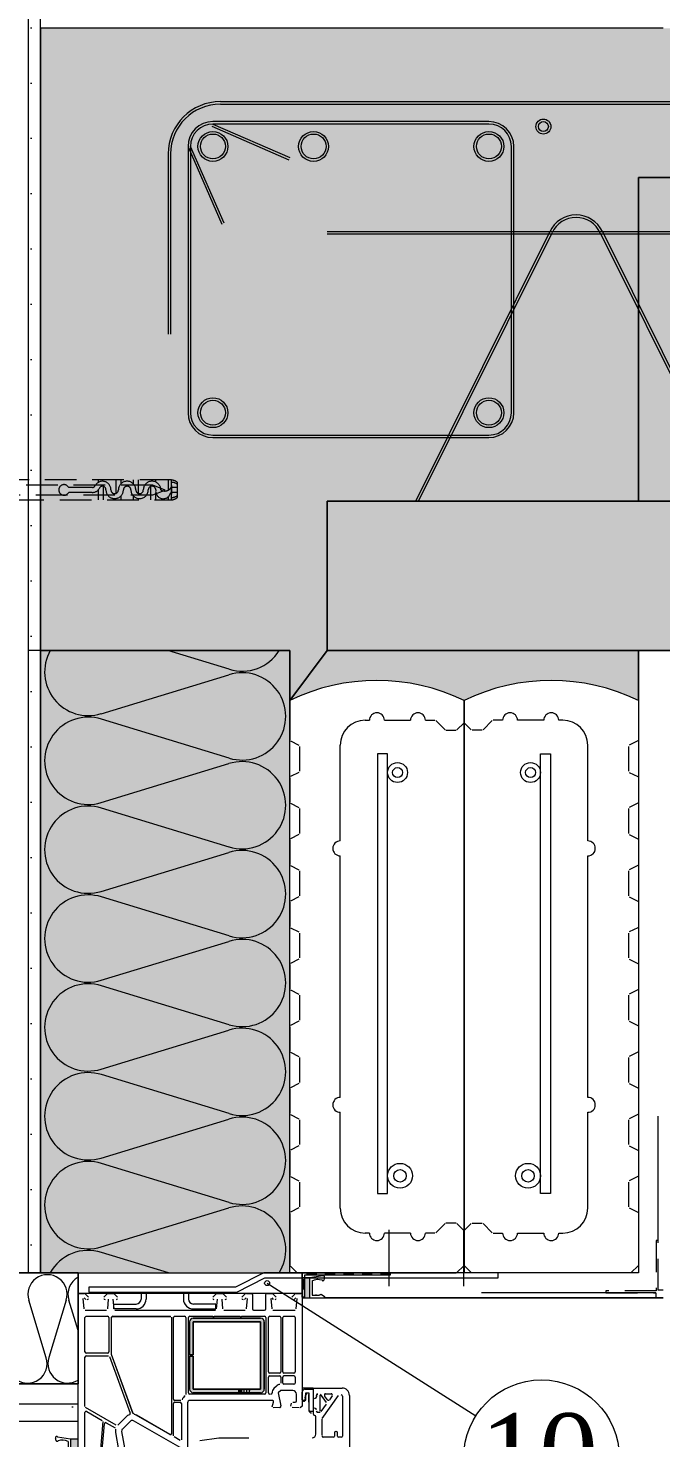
# Model space of a CAD drawing. Header units: millimetres. Extents: x 3821 to 11066, y 2454 to 5594.
# Drawn here: x 9037 to 9291, y 3108 to 3674 of the extents above; entities that cross this region are included whole.
import ezdxf

# ---------------------------------------------------------------- set-up
doc = ezdxf.new("R2010")
doc.units = ezdxf.units.MM
doc.linetypes.add('IMPORT-DASHED', pattern=[19.05, 12.7, -6.35])
for name, color, linetype, lineweight in [('202030346_dwg', 8, 'Continuous', 18), ('A-DETL', 90, 'Continuous', 18), ('A-DETL-GENF', 92, 'Continuous', 18), ('A-DETL-THIN', 151, 'Continuous', 18), ('G-ANNO-TEXT', 231, 'Continuous', 9), ('PROFIL_PLAST', 2, 'Continuous', 18), ('TESNENI', 3, 'Continuous', 18)]:
    doc.layers.add(name, color=color, linetype=linetype, lineweight=lineweight)
doc.styles.add('Times New Roman_3', font='times.ttf', dxfattribs={"height": 31.25})

# ---------------------------------------------------------------- blocks, each defined once
blk = doc.blocks.new('202030346_dwg_A$C07166E81-2087296-Okno _ Nadpraží')
at = {"layer": 'TESNENI'}
blk.add_hatch(color=256, dxfattribs=at).paths.add_polyline_path([(6, 0), (9, 0), (9, 8), (6, 8)])
at = {"layer": 'PROFIL_PLAST'}
for p, q in [((0, 0.34), (0, 0.3)), ((1.23, 1.37), (0.13, 0.59)), ((1.92, 1.07), (1.6, 1.35)), ((6, 0), (6.2, 0))]:
    blk.add_line(p, q, dxfattribs=at)
at = {"layer": 'PROFIL_PLAST', "flags": 128}
for points in [[(0.98, 7.19), (0.93, 7.05), (0.86, 6.94), (0.78, 6.86), (0.68, 6.83), (0.59, 6.83), (0.49, 6.88), (0.39, 6.96), (0.3, 7.08), (0.22, 7.23), (0.14, 7.4), (0.09, 7.6), (0.05, 7.8), (0.03, 8.01), (0.02, 8.21), (0.04, 8.41), (0.07, 8.58), (0.13, 8.73), (0.19, 8.85), (0.27, 8.93), (0.36, 8.98), (0.46, 8.98), (0.56, 8.95), (0.66, 8.87), (0.75, 8.76), (6, 8), (6, 0), (0.3, 0)], [(5, 6.87), (5, 1), (2.11, 1)], [(2.61, 7.43), (2.66, 7.33), (2.71, 7.43)], [(2.91, 7.42), (2.86, 7.32), (2.81, 7.43)], [(3, 7.42), (3.05, 7.31), (3.1, 7.41)], [(3.16, 1), (3.11, 1.1), (3.06, 1)], [(3.26, 1), (3.31, 1.1), (3.36, 1)], [(3.56, 1), (3.51, 1.1), (3.46, 1)], [(3.66, 1), (3.71, 1.1), (3.76, 1)], [(3.96, 1), (3.91, 1.1), (3.86, 1)]]:
    blk.add_lwpolyline(points, dxfattribs=at)
at = {"layer": 'PROFIL_PLAST'}
for centre, radius, start, end in [((2.59, 1.94), 5.49, 63.9329, 106.9746), ((0.3, 0.34), 0.3, 125.1572, 180), ((0.3, 0.3), 0.3, 180, 270), ((1.4, 1.12), 0.3, 49.2443, 125.1572), ((2.11, 1.3), 0.3, 229.2443, 270)]:
    blk.add_arc(centre, radius, start, end, dxfattribs=at)
at = {"layer": 'TESNENI', "flags": 128}
blk.add_lwpolyline([(6, 8), (8.99, 8), (8.99, 0), (6, 0)], dxfattribs=at)
blk = doc.blocks.new('202030346_dwg_A$C07166E81-2087297-Okno _ Nadpraží')
at = {"layer": 'TESNENI'}
blk.add_hatch(color=256, dxfattribs=at).paths.add_polyline_path([(6, 0), (6, 8), (9, 8), (9, 0)])
at = {"layer": 'PROFIL_PLAST'}
for p, q in [((0, 0.34), (0, 0.3)), ((1.23, 1.37), (0.13, 0.59)), ((1.92, 1.07), (1.6, 1.35)), ((6, 0), (6.2, 0))]:
    blk.add_line(p, q, dxfattribs=at)
at = {"layer": 'PROFIL_PLAST', "flags": 128}
for points in [[(0.98, 7.19), (0.93, 7.05), (0.86, 6.94), (0.78, 6.86), (0.68, 6.83), (0.59, 6.83), (0.49, 6.88), (0.39, 6.96), (0.3, 7.08), (0.22, 7.23), (0.14, 7.4), (0.09, 7.6), (0.05, 7.8), (0.03, 8.01), (0.02, 8.21), (0.04, 8.41), (0.07, 8.58), (0.13, 8.73), (0.19, 8.85), (0.27, 8.93), (0.36, 8.98), (0.46, 8.98), (0.56, 8.95), (0.66, 8.87), (0.75, 8.76), (6, 8), (6, 0), (0.3, 0)], [(5, 6.87), (5, 1), (2.11, 1)], [(2.61, 7.43), (2.66, 7.33), (2.71, 7.43)], [(2.91, 7.42), (2.86, 7.32), (2.81, 7.43)], [(3, 7.42), (3.05, 7.31), (3.1, 7.41)], [(3.16, 1), (3.11, 1.1), (3.06, 1)], [(3.26, 1), (3.31, 1.1), (3.36, 1)], [(3.56, 1), (3.51, 1.1), (3.46, 1)], [(3.66, 1), (3.71, 1.1), (3.76, 1)], [(3.96, 1), (3.91, 1.1), (3.86, 1)]]:
    blk.add_lwpolyline(points, dxfattribs=at)
at = {"layer": 'PROFIL_PLAST'}
for centre, radius, start, end in [((2.59, 1.94), 5.49, 63.9329, 106.9746), ((0.3, 0.34), 0.3, 125.1572, 180), ((0.3, 0.3), 0.3, 180, 270), ((1.4, 1.12), 0.3, 49.2443, 125.1572), ((2.11, 1.3), 0.3, 229.2443, 270)]:
    blk.add_arc(centre, radius, start, end, dxfattribs=at)
at = {"layer": 'TESNENI', "flags": 128}
blk.add_lwpolyline([(6, 8), (8.99, 8), (8.99, 0), (6, 0)], dxfattribs=at)

msp = doc.modelspace()

# ---------------------------------------------------------------- hatches: boundary and pattern name
at = {"layer": 'A-DETL-GENF'}
h = msp.add_hatch(dxfattribs=at)
h.set_pattern_fill('FP_10', color=9, style=0, pattern_type=2)
h.set_pattern_definition([(50, (-3068.054, -4604.396), (54.65545, -4.78151), [5.715, -62.865]), (355, (-3068.054, -4604.396), (-10.57276, 57.31658), [4.572, -50.292]), (100.451, (-3063.5, -4604.795), (44.08277, 52.5349), [4.857, -53.427]), (46.184, (-3068.054, -4589.156), (81.32374, -12.6129), [8.572, -94.297]), (96.636, (-3061.28, -4590.21), (71.2203, 74.2276), [7.286, -80.141]), (351.184, (-3068.05, -4589.16), (71.22166, 74.2274), [6.858, -75.438]), (21, (-3060.434, -4592.966), (45.48461, -30.67949), [5.715, -62.865]), (326, (-3060.434, -4592.966), (18.54048, 55.256), [4.572, -50.292]), (71.451, (-3056.644, -4595.523), (64.02509, 24.57632), [4.857, -53.427]), (37.5, (-3068.054, -4604.396), (0.926095, 25.366718), [0, -49.682, 0, -51.054, -50.482]), (37.5, (-3068.054, -4604.396), (0.926095, 25.366718), [-100.736, 0, -50.482]), (7.5, (-3068.054, -4604.396), (20.04558, 30.054595), [0, -29.108, 0, -48.539, -19.24]), (7.5, (-3068.054, -4604.396), (20.04558, 30.054595), [-77.648, 0, -19.24]), (327.5, (-3085.047, -4604.396), (40.676816, -1.71882), [0, -19.05, 0, -59.436, -78.867]), (327.5, (-3085.047, -4604.396), (40.676816, -1.71882), [-78.486, 0, -78.867]), (317.5, (-3092.667, -4604.396), (44.43832, 7.62794), [0, -24.765, 0, -39.472, -56.007]), (317.5, (-3092.667, -4604.396), (44.43832, 7.62794), [-64.237, 0, -56.007])])
h.paths.add_polyline_path([(9057.32, 3114.24), (9057.32, 3129.24), (8787.32, 3129.24), (8787.32, 4054.84), (8772.32, 4054.84), (8772.32, 3114.24), (8976.19, 3114.24)])
h = msp.add_hatch(dxfattribs=at)
h.set_pattern_fill('FP_9', color=3, style=0, pattern_type=2)
h.set_pattern_definition([(0, (-3068.054, -4604.396), (5.556, 11.112), [0, -11.112])])
h.paths.add_polyline_path([(9042.32, 3173.84), (9042.32, 4054.84), (9037.32, 4054.84), (9037.32, 3173.84)])
for color, points in [(254, [(9142.32, 3403.78), (9157.32, 3423.84), (9157.32, 3483.84), (9282.32, 3483.84), (9282.32, 3613.84), (9952.32, 3613.84), (9952.32, 3673.84), (9042.32, 3673.84), (9042.32, 3423.84), (9142.32, 3423.84), (9142.32, 3411.84)]), (30, [(9532.32, 3483.84), (9532.32, 3613.84), (9282.32, 3613.84), (9282.32, 3483.84), (9475.4, 3483.84)]), (30, [(9407.32, 3423.84), (9407.32, 3483.84), (9157.32, 3483.84), (9157.32, 3423.84), (9282.32, 3423.84)]), (7, [(9142.32, 3173.84), (9142.32, 3423.84), (9042.32, 3423.84), (9042.32, 3173.84)]), (253, [(9212.32, 3403.78), (9217.9, 3406.23), (9223.58, 3408.24), (9229.36, 3409.8), (9235.28, 3410.93), (9241.3, 3411.61), (9247.32, 3411.84), (9253.34, 3411.61), (9259.36, 3410.93), (9265.28, 3409.8), (9271.06, 3408.24), (9276.74, 3406.23), (9282.32, 3403.78), (9282.32, 3423.84), (9157.32, 3423.84), (9142.32, 3403.78), (9147.9, 3406.23), (9153.58, 3408.24), (9159.36, 3409.8), (9165.28, 3410.93), (9171.3, 3411.61), (9177.32, 3411.84), (9183.34, 3411.61), (9189.36, 3410.93), (9195.28, 3409.8), (9201.06, 3408.24), (9206.74, 3406.23)]), (7, [(9103.62, 3125.69), (9131.01, 3125.74), (9131.37, 3125.89), (9131.68, 3126.13), (9131.92, 3126.44), (9132.07, 3126.8), (9132.12, 3127.19), (9132.07, 3154.58), (9131.92, 3154.94), (9131.68, 3155.25), (9131.37, 3155.49), (9131.01, 3155.64), (9130.62, 3155.69), (9103.23, 3155.64), (9102.87, 3155.49), (9102.56, 3155.25), (9102.32, 3154.94), (9102.17, 3154.58), (9102.12, 3154.19), (9102.12, 3140.94), (9103.62, 3140.94), (9103.62, 3154.19), (9130.62, 3154.19), (9130.62, 3127.19), (9103.62, 3127.19), (9103.62, 3140.44), (9102.12, 3140.44), (9102.17, 3126.8), (9102.32, 3126.44), (9102.56, 3126.13), (9102.87, 3125.89), (9103.23, 3125.74)])]:
    msp.add_hatch(color=color, dxfattribs=at).paths.add_polyline_path(points)

# ---------------------------------------------------------------- linework, layer by layer
at = {"layer": 'A-DETL'}
for p, q in [((9037.32, 4054.84), (9037.32, 3173.84)), ((9037.32, 4054.84), (9037.32, 3173.84)), ((9042.32, 3173.84), (9042.32, 4054.84)), ((9042.32, 3673.84), (9042.32, 3423.84)), ((9042.32, 3673.84), (9042.32, 3423.84)), ((9114.49, 3644.34), (9952.32, 3644.34)), ((9114.49, 3643.34), (9952.32, 3643.34)), ((9222.32, 3636.34), (9111.49, 3636.34)), ((9111.09, 3634.43), (9141.97, 3620.93)), ((9222.32, 3635.34), (9111.49, 3635.34)), ((9111.49, 3635.34), (9142.37, 3621.85)), ((9101.49, 3626.34), (9101.49, 3519.38)), ((9101.49, 3626.14), (9115.07, 3595.06)), ((9115.99, 3595.46), (9102.49, 3626.34)), ((9102.49, 3626.34), (9102.49, 3519.38)), ((9231.32, 3519.38), (9231.32, 3626.34)), ((9232.32, 3519.38), (9232.32, 3626.34)), ((9093.49, 3623.34), (9093.49, 3550.91)), ((9094.49, 3623.34), (9094.49, 3550.91)), ((9952.32, 3613.84), (9282.32, 3613.84)), ((9282.32, 3613.84), (9952.32, 3613.84)), ((9952.32, 3613.84), (9282.32, 3613.84)), ((9282.32, 3613.84), (9282.32, 3483.84)), ((9282.32, 3483.84), (9282.32, 3613.84)), ((9282.32, 3613.84), (9282.32, 3483.84)), ((9282.32, 3483.84), (9282.32, 3613.84)), ((9282.32, 3613.84), (9952.32, 3613.84)), ((9282.32, 3483.84), (9282.32, 3613.84)), ((9282.32, 3613.84), (9532.32, 3613.84)), ((9282.32, 3483.84), (9282.32, 3613.84)), ((9282.32, 3613.84), (9952.32, 3613.84)), ((9157.32, 3592.17), (9952.32, 3592.17)), ((9157.32, 3591.17), (9952.32, 3591.17)), ((9192.97, 3483.84), (9246.76, 3592.1)), ((9194.09, 3483.84), (9247.66, 3591.67)), ((9266.98, 3591.67), (9320.56, 3483.84)), ((9267.85, 3592.17), (9321.68, 3483.84)), ((9111.49, 3510.38), (9222.32, 3510.38)), ((9111.49, 3509.38), (9222.32, 3509.38)), ((9157.32, 3483.84), (9282.32, 3483.84)), ((9282.32, 3483.84), (9157.32, 3483.84)), ((9157.32, 3483.84), (9157.32, 3423.84)), ((9157.32, 3483.84), (9282.32, 3483.84)), ((9157.32, 3423.84), (9157.32, 3483.84)), ((9157.32, 3423.84), (9157.32, 3483.84)), ((9157.32, 3483.84), (9952.32, 3483.84)), ((9157.32, 3483.84), (9282.32, 3483.84)), ((9157.32, 3423.84), (9157.32, 3483.84)), ((9142.32, 3423.84), (9037.32, 3423.84)), ((9037.32, 3423.84), (9037.32, 3173.84)), ((9142.32, 3423.84), (9042.32, 3423.84)), ((9042.32, 3423.84), (9042.32, 3173.84)), ((9042.32, 3423.84), (9142.32, 3423.84)), ((9042.32, 3423.84), (9142.32, 3423.84)), ((9142.32, 3423.84), (9042.32, 3423.84)), ((9042.32, 3423.84), (9042.32, 3173.84)), ((9118.04, 3416.32), (9093.38, 3423.84)), ((9142.32, 3403.78), (9157.32, 3423.84)), ((9142.32, 3173.84), (9142.32, 3423.84)), ((9142.32, 3173.84), (9142.32, 3423.84)), ((9142.32, 3423.84), (9142.32, 3403.78)), ((9142.32, 3403.78), (9157.32, 3423.84)), ((9157.32, 3423.84), (9142.32, 3403.78)), ((9142.32, 3423.84), (9142.32, 3403.78)), ((9142.32, 3403.78), (9157.32, 3423.84)), ((9142.32, 3173.84), (9142.32, 3423.84)), ((9157.32, 3423.84), (9282.32, 3423.84)), ((9157.32, 3423.84), (9952.32, 3423.84)), ((9952.32, 3423.84), (9157.32, 3423.84)), ((9282.32, 3423.84), (9157.32, 3423.84)), ((9282.32, 3423.84), (9282.32, 3403.78)), ((9952.32, 3423.84), (9282.32, 3423.84)), ((9282.32, 3423.84), (9282.32, 3173.84)), ((9282.32, 3403.78), (9282.32, 3423.84)), ((9066.61, 3398.48), (9117.92, 3414.12)), ((9142.32, 3173.84), (9142.32, 3403.78)), ((9142.32, 3403.78), (9142.32, 3387.95)), ((9212.32, 3173.84), (9212.32, 3403.78)), ((9212.32, 3403.78), (9212.32, 3173.84)), ((9212.32, 3403.78), (9212.32, 3395.05)), ((9212.32, 3395.05), (9212.32, 3403.78)), ((9282.32, 3403.78), (9282.32, 3173.84)), ((9282.32, 3403.78), (9282.32, 3387.95)), ((9118.04, 3380.62), (9066.73, 3396.28)), ((9172.62, 3395.84), (9174.32, 3395.84)), ((9180.32, 3395.84), (9190.82, 3395.84)), ((9196.82, 3395.84), (9200.62, 3395.84)), ((9200.97, 3395.7), (9204.68, 3391.99)), ((9209.47, 3391.99), (9212.32, 3394.84)), ((9212.32, 3190.64), (9212.32, 3395.05)), ((9212.32, 3395.05), (9212.32, 3190.64)), ((9215.18, 3391.99), (9212.32, 3394.84)), ((9223.68, 3395.7), (9219.97, 3391.99)), ((9227.82, 3395.84), (9224.03, 3395.84)), ((9244.32, 3395.84), (9233.82, 3395.84)), ((9252.02, 3395.84), (9250.32, 3395.84)), ((9142.6, 3387.51), (9146.05, 3385.78)), ((9205.03, 3391.84), (9209.12, 3391.84)), ((9219.62, 3391.84), (9215.53, 3391.84)), ((9282.05, 3387.51), (9278.6, 3385.78)), ((9146.32, 3385.34), (9146.32, 3375.35)), ((9162.62, 3347.34), (9162.62, 3385.84)), ((9181.62, 3382.3), (9177.62, 3382.3)), ((9177.62, 3382.3), (9177.62, 3205.68)), ((9181.62, 3205.68), (9181.62, 3382.3)), ((9243.02, 3205.68), (9243.02, 3382.3)), ((9243.02, 3382.3), (9247.02, 3382.3)), ((9247.02, 3382.3), (9247.02, 3205.68)), ((9262.02, 3347.34), (9262.02, 3385.84)), ((9278.32, 3385.34), (9278.32, 3375.35)), ((9066.61, 3362.78), (9117.92, 3378.42)), ((9146.05, 3374.91), (9142.6, 3373.18)), ((9278.6, 3374.91), (9282.05, 3373.18)), ((9142.32, 3372.74), (9142.32, 3362.95)), ((9282.32, 3372.74), (9282.32, 3362.95)), ((9118.04, 3344.92), (9066.73, 3360.58)), ((9142.6, 3362.51), (9146.05, 3360.78)), ((9146.32, 3360.34), (9146.32, 3350.35)), ((9278.32, 3360.34), (9278.32, 3350.35)), ((9282.05, 3362.51), (9278.6, 3360.78)), ((9142.32, 3347.74), (9142.32, 3337.95)), ((9146.05, 3349.91), (9142.6, 3348.18)), ((9278.6, 3349.91), (9282.05, 3348.18)), ((9282.32, 3347.74), (9282.32, 3337.95)), ((9066.61, 3327.08), (9117.92, 3342.72)), ((9162.62, 3244.34), (9162.62, 3341.34)), ((9262.02, 3244.34), (9262.02, 3341.34)), ((9142.6, 3337.51), (9146.05, 3335.78)), ((9146.32, 3335.34), (9146.32, 3325.35)), ((9278.32, 3335.34), (9278.32, 3325.35)), ((9282.05, 3337.51), (9278.6, 3335.78)), ((9118.04, 3309.22), (9066.73, 3324.88)), ((9146.05, 3324.91), (9142.6, 3323.18)), ((9278.6, 3324.91), (9282.05, 3323.18)), ((9142.32, 3322.74), (9142.32, 3312.95)), ((9282.32, 3322.74), (9282.32, 3312.95)), ((9066.61, 3291.38), (9117.92, 3307.02)), ((9142.6, 3312.51), (9146.05, 3310.78)), ((9146.32, 3310.34), (9146.32, 3300.35)), ((9278.32, 3310.34), (9278.32, 3300.35)), ((9282.05, 3312.51), (9278.6, 3310.78)), ((9142.32, 3297.74), (9142.32, 3287.95)), ((9146.05, 3299.91), (9142.6, 3298.18)), ((9278.6, 3299.91), (9282.05, 3298.18)), ((9282.32, 3297.74), (9282.32, 3287.95)), ((9118.04, 3273.52), (9066.73, 3289.18)), ((9142.6, 3287.51), (9146.05, 3285.78)), ((9146.32, 3285.34), (9146.32, 3275.35)), ((9278.32, 3285.34), (9278.32, 3275.35)), ((9282.05, 3287.51), (9278.6, 3285.78)), ((9146.05, 3274.91), (9142.6, 3273.18)), ((9278.6, 3274.91), (9282.05, 3273.18)), ((9066.61, 3255.68), (9117.92, 3271.32)), ((9142.32, 3272.74), (9142.32, 3262.95)), ((9282.32, 3272.74), (9282.32, 3262.95)), ((9142.6, 3262.51), (9146.05, 3260.78)), ((9282.05, 3262.51), (9278.6, 3260.78)), ((9146.32, 3260.34), (9146.32, 3250.35)), ((9278.32, 3260.34), (9278.32, 3250.35)), ((9118.04, 3237.82), (9066.73, 3253.48)), ((9142.32, 3247.74), (9142.32, 3237.95)), ((9146.05, 3249.91), (9142.6, 3248.18)), ((9278.6, 3249.91), (9282.05, 3248.18)), ((9282.32, 3247.74), (9282.32, 3237.95)), ((9066.61, 3219.98), (9117.92, 3235.62)), ((9142.6, 3237.51), (9146.05, 3235.78)), ((9146.32, 3235.34), (9146.32, 3225.35)), ((9162.62, 3199.84), (9162.62, 3238.34)), ((9262.02, 3199.84), (9262.02, 3238.34)), ((9278.32, 3235.34), (9278.32, 3225.35)), ((9282.05, 3237.51), (9278.6, 3235.78)), ((9290.32, 3186.84), (9290.32, 3236.84)), ((9142.32, 3222.74), (9142.32, 3212.95)), ((9146.05, 3224.91), (9142.6, 3223.18)), ((9278.6, 3224.91), (9282.05, 3223.18)), ((9282.32, 3222.74), (9282.32, 3212.95)), ((9118.04, 3202.12), (9066.73, 3217.78)), ((9142.6, 3212.51), (9146.05, 3210.78)), ((9282.05, 3212.51), (9278.6, 3210.78)), ((9146.32, 3210.34), (9146.32, 3200.35)), ((9177.62, 3205.68), (9181.62, 3205.68)), ((9247.02, 3205.68), (9243.02, 3205.68)), ((9278.32, 3210.34), (9278.32, 3200.35)), ((9066.61, 3184.28), (9117.92, 3199.92)), ((9146.05, 3199.91), (9142.6, 3198.18)), ((9278.6, 3199.91), (9282.05, 3198.18)), ((9142.32, 3197.74), (9142.32, 3177.05)), ((9204.68, 3193.7), (9200.97, 3189.99)), ((9209.12, 3193.84), (9205.03, 3193.84)), ((9212.29, 3190.88), (9209.47, 3193.7)), ((9212.32, 3190.84), (9215.18, 3193.7)), ((9215.53, 3193.84), (9219.62, 3193.84)), ((9219.97, 3193.7), (9223.68, 3189.99)), ((9282.32, 3197.74), (9282.32, 3177.05)), ((9174.32, 3189.84), (9172.62, 3189.84)), ((9190.82, 3189.84), (9180.32, 3189.84)), ((9182.29, 3168.55), (9182.29, 3191.07)), ((9200.62, 3189.84), (9196.82, 3189.84)), ((9212.29, 3168.55), (9212.29, 3190.88)), ((9212.32, 3190.64), (9212.32, 3177.05)), ((9212.32, 3177.05), (9212.32, 3190.64)), ((9224.03, 3189.84), (9227.82, 3189.84)), ((9233.82, 3189.84), (9244.32, 3189.84)), ((9250.32, 3189.84), (9252.02, 3189.84)), ((9093.71, 3173.84), (9066.73, 3182.08)), ((9142.32, 3176.84), (9145.32, 3173.84)), ((9209.32, 3173.84), (9212.32, 3176.84)), ((9215.32, 3173.84), (9212.32, 3176.84)), ((9282.32, 3176.84), (9279.32, 3173.84)), ((9037.32, 3173.84), (8787.32, 3173.84)), ((8787.32, 3173.84), (9057.32, 3173.84)), ((9057.32, 3173.84), (8787.32, 3173.84)), ((8787.32, 3173.84), (9037.32, 3173.84)), ((9037.32, 3173.84), (9042.32, 3173.84)), ((9037.32, 3173.84), (9142.32, 3173.84)), ((9042.32, 3173.84), (9142.32, 3173.84)), ((9042.32, 3173.84), (9142.32, 3173.84)), ((9057.32, 3173.84), (9057.32, 3129.24)), ((9057.32, 3165.59), (9057.32, 3173.84)), ((9057.32, 3173.84), (9147.32, 3173.84)), ((9057.32, 3165.59), (9057.32, 3173.84)), ((9057.32, 3173.84), (9069.22, 3173.84)), ((9057.32, 3129.24), (9057.32, 3173.84)), ((9131.88, 3173.84), (9120.62, 3168.04)), ((9121.11, 3166.04), (9132.36, 3171.84)), ((9226.05, 3173.84), (9131.88, 3173.84)), ((9132.36, 3171.84), (9226.05, 3171.84)), ((9147.32, 3173.84), (9135.42, 3173.84)), ((9212.32, 3173.84), (9142.32, 3173.84)), ((9145.53, 3173.84), (9209.12, 3173.84)), ((9147.32, 3173.84), (9147.32, 3163.84)), ((9282.32, 3173.84), (9147.32, 3173.84)), ((9147.32, 3164.13), (9147.32, 3173.84)), ((9147.32, 3173.84), (9182.65, 3173.84)), ((9147.32, 3173.84), (9147.32, 3165.59)), ((9147.32, 3173.84), (9147.32, 3165.59)), ((9147.44, 3171.06), (9147.44, 3167.34)), ((9148.25, 3171.06), (9147.44, 3171.06)), ((9147.56, 3171.06), (9147.56, 3167.34)), ((9147.67, 3171.06), (9147.67, 3167.34)), ((9147.79, 3171.06), (9147.79, 3167.34)), ((9147.9, 3171.06), (9147.9, 3167.34)), ((9148.02, 3171.06), (9148.02, 3167.34)), ((9148.14, 3171.06), (9148.14, 3167.34)), ((9182.65, 3172.92), (9148.25, 3172.92)), ((9148.25, 3172.92), (9148.25, 3164.13)), ((9149.18, 3173.84), (9149.18, 3172.92)), ((9149.18, 3173.73), (9152.9, 3173.73)), ((9149.18, 3173.61), (9152.9, 3173.61)), ((9149.18, 3173.5), (9152.9, 3173.5)), ((9149.18, 3173.38), (9152.9, 3173.38)), ((9149.18, 3173.26), (9152.9, 3173.26)), ((9149.18, 3173.15), (9152.9, 3173.15)), ((9149.18, 3173.03), (9152.9, 3173.03)), ((9152.9, 3173.84), (9152.9, 3172.92)), ((9156.62, 3173.84), (9156.62, 3173.03)), ((9156.62, 3173.73), (9160.34, 3173.73)), ((9156.62, 3173.61), (9160.34, 3173.61)), ((9156.62, 3173.5), (9160.34, 3173.5)), ((9156.62, 3173.38), (9160.34, 3173.38)), ((9156.62, 3173.26), (9160.34, 3173.26)), ((9156.62, 3173.15), (9160.34, 3173.15)), ((9156.62, 3173.03), (9160.34, 3173.03)), ((9160.34, 3173.84), (9160.34, 3173.03)), ((9164.06, 3173.84), (9164.06, 3172.92)), ((9164.06, 3173.73), (9167.78, 3173.73)), ((9164.06, 3173.61), (9167.78, 3173.61)), ((9164.06, 3173.5), (9167.78, 3173.5)), ((9164.06, 3173.38), (9167.78, 3173.38)), ((9164.06, 3173.26), (9167.78, 3173.26)), ((9164.06, 3173.15), (9167.78, 3173.15)), ((9164.06, 3173.03), (9167.78, 3173.03)), ((9167.78, 3173.84), (9167.78, 3172.92)), ((9171.49, 3173.84), (9171.49, 3173.03)), ((9171.49, 3173.73), (9175.21, 3173.73)), ((9171.49, 3173.61), (9175.21, 3173.61)), ((9171.49, 3173.5), (9175.21, 3173.5)), ((9171.49, 3173.38), (9175.21, 3173.38)), ((9171.49, 3173.26), (9175.21, 3173.26)), ((9171.49, 3173.15), (9175.21, 3173.15)), ((9171.49, 3173.03), (9175.21, 3173.03)), ((9175.21, 3173.84), (9175.21, 3173.03)), ((9178.93, 3173.84), (9178.93, 3172.92)), ((9178.93, 3173.73), (9182.65, 3173.73)), ((9178.93, 3173.61), (9182.65, 3173.61)), ((9178.93, 3173.5), (9182.65, 3173.5)), ((9178.93, 3173.38), (9182.65, 3173.38)), ((9178.93, 3173.26), (9182.65, 3173.26)), ((9178.93, 3173.15), (9182.65, 3173.15)), ((9178.93, 3173.03), (9182.65, 3173.03)), ((9182.65, 3173.84), (9182.65, 3172.92)), ((9282.32, 3173.84), (9212.32, 3173.84)), ((9279.12, 3173.84), (9215.53, 3173.84)), ((9226.05, 3171.84), (9226.05, 3173.84)), ((9147.32, 3165.59), (9057.32, 3165.59)), ((9147.32, 3165.59), (9057.32, 3165.59)), ((9057.82, 3165.59), (9059.73, 3165.59)), ((9057.82, 3165.59), (9059.73, 3165.59)), ((9060.02, 3165.59), (9061.52, 3164.09)), ((9060.02, 3165.59), (9061.52, 3164.09)), ((9061.61, 3168.04), (9061.61, 3166.04)), ((9120.62, 3168.04), (9061.61, 3168.04)), ((9061.61, 3166.04), (9121.11, 3166.04)), ((9067.72, 3164.09), (9069.22, 3165.59)), ((9067.72, 3164.09), (9069.22, 3165.59)), ((9069.22, 3165.59), (9071.72, 3165.59)), ((9069.22, 3165.59), (9071.72, 3165.59)), ((9071.72, 3165.59), (9073.22, 3164.09)), ((9071.72, 3165.59), (9073.22, 3164.09)), ((9082.66, 3166.04), (9082.66, 3163.34)), ((9084.66, 3166.04), (9084.66, 3163.34)), ((9099.66, 3166.04), (9099.66, 3163.34)), ((9101.66, 3166.04), (9101.66, 3163.34)), ((9111.42, 3164.09), (9112.92, 3165.59)), ((9111.42, 3164.09), (9112.92, 3165.59)), ((9112.92, 3165.59), (9115.42, 3165.59)), ((9112.92, 3165.59), (9115.42, 3165.59)), ((9115.42, 3165.59), (9116.92, 3164.09)), ((9115.42, 3165.59), (9116.92, 3164.09)), ((9123.12, 3164.09), (9124.62, 3165.59)), ((9123.12, 3164.09), (9124.62, 3165.59)), ((9124.92, 3165.59), (9126.82, 3165.59)), ((9124.92, 3165.59), (9126.82, 3165.59)), ((9133.22, 3165.59), (9135.42, 3165.59)), ((9133.22, 3165.59), (9135.42, 3165.59)), ((9133.26, 3169.73), (9217.04, 3116.39)), ((9135.42, 3165.59), (9136.92, 3164.09)), ((9135.42, 3165.59), (9136.92, 3164.09)), ((9143.12, 3164.09), (9144.62, 3165.59)), ((9143.12, 3164.09), (9144.62, 3165.59)), ((9144.92, 3165.59), (9146.82, 3165.59)), ((9144.92, 3165.59), (9146.82, 3165.59)), ((9148.25, 3167.34), (9147.44, 3167.34)), ((9289.32, 3165.84), (9219.32, 3165.84)), ((9044.6, 3139.77), (9037.55, 3162.86)), ((9052.63, 3162.91), (9045.59, 3139.83)), ((9057.32, 3150.72), (9053.62, 3162.86)), ((9057.32, 3093.4), (9057.32, 3165.09)), ((9057.32, 3093.4), (9057.32, 3165.09)), ((9059.32, 3163.56), (9059.69, 3159.34)), ((9059.32, 3163.56), (9059.69, 3159.34)), ((9060.48, 3163.15), (9059.84, 3163.8)), ((9060.48, 3163.15), (9059.84, 3163.8)), ((9069.28, 3159.34), (9069.63, 3163.26)), ((9069.28, 3159.34), (9069.63, 3163.26)), ((9071.32, 3163.26), (9071.66, 3159.34)), ((9071.32, 3163.26), (9071.66, 3159.34)), ((9071.66, 3159.34), (9071.66, 3161.34)), ((9071.66, 3161.34), (9080.66, 3161.34)), ((9112.66, 3161.34), (9103.66, 3161.34)), ((9112.66, 3159.34), (9112.66, 3161.34)), ((9112.98, 3159.34), (9113.33, 3163.26)), ((9112.98, 3159.34), (9113.33, 3163.26)), ((9115.02, 3163.26), (9115.36, 3159.34)), ((9115.02, 3163.26), (9115.36, 3159.34)), ((9124.81, 3163.8), (9124.16, 3163.15)), ((9124.81, 3163.8), (9124.16, 3163.15)), ((9124.95, 3159.34), (9125.32, 3163.56)), ((9124.95, 3159.34), (9125.32, 3163.56)), ((9127.32, 3165.09), (9127.32, 3159.39)), ((9127.32, 3165.09), (9127.32, 3159.39)), ((9132.72, 3159.39), (9132.72, 3165.09)), ((9132.72, 3159.39), (9132.72, 3165.09)), ((9134.72, 3163.56), (9135.09, 3159.34)), ((9134.72, 3163.56), (9135.09, 3159.34)), ((9135.88, 3163.15), (9135.24, 3163.8)), ((9135.88, 3163.15), (9135.24, 3163.8)), ((9144.81, 3163.8), (9144.16, 3163.15)), ((9144.81, 3163.8), (9144.16, 3163.15)), ((9144.95, 3159.34), (9145.32, 3163.56)), ((9144.95, 3159.34), (9145.32, 3163.56)), ((9147.32, 3165.09), (9147.32, 3120.34)), ((9147.32, 3165.09), (9147.32, 3120.34)), ((9148.25, 3164.13), (9147.32, 3164.13)), ((9147.32, 3163.84), (9292.32, 3163.84)), ((9292.32, 3163.84), (9156.02, 3163.84)), ((9060.12, 3142.14), (9060.12, 3155.89)), ((9060.19, 3158.89), (9068.79, 3158.89)), ((9060.19, 3158.89), (9068.79, 3158.89)), ((9060.62, 3156.39), (9069.22, 3156.39)), ((9069.72, 3155.89), (9069.72, 3142.14)), ((9070.81, 3141.12), (9070.81, 3156.07)), ((9070.82, 3141.18), (9070.82, 3155.89)), ((9071.17, 3156.37), (9094.57, 3156.37)), ((9071.32, 3156.39), (9094.42, 3156.39)), ((9080.66, 3159.34), (9071.66, 3159.34)), ((9072.16, 3158.89), (9112.49, 3158.89)), ((9072.16, 3158.89), (9112.49, 3158.89)), ((9094.91, 3155.99), (9094.91, 3109)), ((9094.92, 3155.89), (9094.92, 3109.37)), ((9095.62, 3123.09), (9095.62, 3155.89)), ((9096.12, 3156.39), (9100.12, 3156.39)), ((9100.62, 3155.89), (9100.62, 3124.93)), ((9101.72, 3125.59), (9101.72, 3155.89)), ((9102.12, 3140.94), (9102.12, 3154.19)), ((9102.22, 3156.39), (9111.42, 3156.39)), ((9103.62, 3155.69), (9130.62, 3155.69)), ((9130.62, 3154.19), (9103.62, 3154.19)), ((9103.62, 3154.19), (9103.62, 3140.94)), ((9103.66, 3159.34), (9112.66, 3159.34)), ((9112.02, 3156.39), (9122.42, 3156.39)), ((9115.86, 3158.89), (9124.46, 3158.89)), ((9115.86, 3158.89), (9124.46, 3158.89)), ((9123.02, 3156.39), (9132.22, 3156.39)), ((9127.82, 3158.89), (9132.22, 3158.89)), ((9127.82, 3158.89), (9132.22, 3158.89)), ((9130.62, 3127.19), (9130.62, 3154.19)), ((9132.12, 3154.19), (9132.12, 3127.19)), ((9132.72, 3155.89), (9132.72, 3125.59)), ((9133.82, 3134.09), (9133.82, 3155.89)), ((9134.32, 3156.39), (9138.32, 3156.39)), ((9135.59, 3158.89), (9144.46, 3158.89)), ((9135.59, 3158.89), (9144.46, 3158.89)), ((9138.82, 3155.89), (9138.82, 3134.09)), ((9139.52, 3134.09), (9139.52, 3155.89)), ((9140.02, 3156.39), (9144.02, 3156.39)), ((9144.52, 3155.89), (9144.52, 3134.09)), ((9060.12, 3120.15), (9060.12, 3140.04)), ((9069.22, 3141.64), (9060.62, 3141.64)), ((9060.62, 3140.54), (9069.5, 3140.54)), ((9069.97, 3140.21), (9078.23, 3117.52)), ((9079.44, 3117.41), (9070.81, 3141.12)), ((9079.38, 3117.53), (9070.83, 3141.02)), ((9103.62, 3140.94), (9102.12, 3140.94)), ((9102.12, 3127.19), (9102.12, 3140.44)), ((9102.12, 3140.44), (9103.62, 3140.44)), ((9103.62, 3140.44), (9103.62, 3127.19)), ((9133.82, 3125.59), (9133.82, 3131.99)), ((9138.32, 3133.59), (9134.32, 3133.59)), ((9134.32, 3132.49), (9138.32, 3132.49)), ((9138.82, 3131.99), (9138.82, 3129.56)), ((9139.52, 3129.59), (9139.52, 3131.99)), ((9144.02, 3133.59), (9140.02, 3133.59)), ((9144.02, 3132.49), (9140.02, 3132.49)), ((9144.52, 3131.99), (9144.52, 3129.59)), ((9057.32, 3129.24), (8787.32, 3129.24)), ((9057.32, 3129.24), (8787.32, 3129.24)), ((8787.32, 3129.24), (9057.32, 3129.24)), ((9057.32, 3099.24), (9057.32, 3129.24)), ((9103.62, 3127.19), (9130.62, 3127.19)), ((9121.72, 3127.02), (9121.72, 3125.69)), ((9122.23, 3127.02), (9122.23, 3125.69)), ((9122.55, 3125.69), (9122.55, 3127.02)), ((9122.74, 3127.02), (9122.74, 3125.69)), ((9123.05, 3125.69), (9123.05, 3127.02)), ((9124.07, 3125.69), (9124.07, 3127.02)), ((9124.92, 3127.02), (9124.92, 3125.69)), ((9126.09, 3127.02), (9126.09, 3125.69)), ((9136.98, 3128.36), (9135.98, 3127.36)), ((9138.75, 3126.59), (9137.75, 3125.59)), ((9138.75, 3126.59), (9137.75, 3125.59)), ((9143.52, 3126.59), (9138.75, 3126.59)), ((9143.52, 3126.59), (9138.75, 3126.59)), ((9144.02, 3129.09), (9140.02, 3129.09)), ((9147.32, 3127.59), (9147.32, 3122.76)), ((9151.82, 3127.59), (9147.32, 3127.59)), ((9147.32, 3122.8), (9147.32, 3125.89)), ((9148.52, 3127.09), (9151.5, 3127.09)), ((9151.8, 3126.79), (9151.8, 3123.66)), ((9151.82, 3118.28), (9151.82, 3127.59)), ((9151.82, 3123.64), (9151.82, 3127.29)), ((9151.82, 3123.64), (9151.82, 3127.29)), ((9152.12, 3127.59), (9163.32, 3127.59)), ((9152.12, 3127.59), (9163.32, 3127.59)), ((8779.32, 3121.24), (9057.32, 3121.24)), ((9095.62, 3108.39), (9095.62, 3121.39)), ((9098.61, 3122.59), (9096.12, 3122.59)), ((9096.12, 3121.89), (9098.32, 3121.89)), ((9098.82, 3121.39), (9098.82, 3106.77)), ((9101.32, 3121.59), (9101.32, 3102.18)), ((9101.32, 3121.59), (9101.32, 3102.18)), ((9132.22, 3125.09), (9102.22, 3125.09)), ((9135.38, 3122.59), (9102.32, 3122.59)), ((9135.38, 3122.59), (9102.32, 3122.59)), ((9130.62, 3125.69), (9103.62, 3125.69)), ((9135.33, 3119.97), (9135.87, 3121.96)), ((9135.33, 3119.97), (9135.87, 3121.96)), ((9137.75, 3125.59), (9138.81, 3120.37)), ((9137.75, 3125.59), (9138.81, 3120.37)), ((9142.83, 3120.36), (9143.03, 3121.48)), ((9142.83, 3120.36), (9143.03, 3121.48)), ((9143.52, 3121.89), (9144.52, 3121.89)), ((9143.52, 3121.89), (9144.52, 3121.89)), ((9145.02, 3122.39), (9145.02, 3125.09)), ((9145.02, 3122.39), (9145.02, 3125.09)), ((9147.32, 3120.34), (9146.57, 3119.59)), ((9147.32, 3120.34), (9146.57, 3119.59)), ((9147.32, 3122.76), (9148.84, 3122.76)), ((9148.52, 3124.41), (9148.43, 3123.45)), ((9148.84, 3122.76), (9148.84, 3125.66)), ((9148.84, 3125.66), (9149.99, 3125.66)), ((9149.99, 3125.66), (9149.99, 3118.28)), ((9150.13, 3118.57), (9149.99, 3125.04)), ((9153.02, 3124.79), (9153.02, 3123.99)), ((9153.02, 3124.79), (9153.02, 3123.99)), ((9154.42, 3124.67), (9154.42, 3118.23)), ((9157.04, 3121.73), (9154.69, 3125.08)), ((9157.04, 3121.73), (9154.69, 3125.08)), ((9154.9, 3118.1), (9157.04, 3121.15)), ((9154.9, 3118.1), (9157.04, 3121.15)), ((9155.41, 3115.34), (9161.88, 3124.58)), ((9157.44, 3122.9), (9156.32, 3124.5)), ((9157.44, 3122.9), (9156.32, 3124.5)), ((9156.73, 3125.29), (9158.98, 3125.29)), ((9156.73, 3125.29), (9158.98, 3125.29)), ((9159.39, 3124.5), (9158.26, 3122.9)), ((9159.39, 3124.5), (9158.26, 3122.9)), ((9163.52, 3124.29), (9163.52, 3108.29)), ((9166.32, 3124.59), (9166.32, 3069.34)), ((9166.32, 3124.59), (9166.32, 3069.34)), ((9060.12, 3093.4), (9060.12, 3117.72)), ((9072.67, 3112.62), (9060.37, 3119.71)), ((9060.87, 3118.16), (9067.05, 3114.59)), ((9076.64, 3116.06), (9073.27, 3112.69)), ((9094.46, 3108.74), (9079.44, 3117.41)), ((9098.32, 3103.65), (9079.62, 3114.45)), ((9098.32, 3103.65), (9079.62, 3114.45)), ((9094.17, 3108.94), (9080.87, 3116.62)), ((9138.36, 3119.77), (9135.64, 3119.59)), ((9138.36, 3119.77), (9135.64, 3119.59)), ((9146.07, 3119.59), (9143.29, 3119.77)), ((9146.07, 3119.59), (9143.29, 3119.77)), ((9149.99, 3118.28), (9151.82, 3118.28)), ((9151.8, 3119.25), (9151.8, 3117.79)), ((9151.82, 3117.09), (9151.82, 3119.23)), ((9151.82, 3117.09), (9151.82, 3119.23)), ((9152.82, 3109.09), (9152.82, 3116.09)), ((9152.82, 3109.09), (9152.82, 3116.09)), ((9153.52, 3117.89), (9154.5, 3117.89)), ((9153.52, 3117.89), (9154.5, 3117.89)), ((9155.32, 3108.59), (9155.32, 3115.05)), ((8772.32, 3114.24), (9057.32, 3114.24)), ((9067.3, 3114.11), (9065.07, 3088.69)), ((9065.74, 3088.33), (9067.92, 3113.26)), ((9068.67, 3113.65), (9072.18, 3111.63)), ((9072.38, 3109.69), (9074.82, 3095.81)), ((9074.84, 3110.12), (9077.28, 3096.29)), ((9074.84, 3110.12), (9077.28, 3096.29)), ((9078.41, 3114.3), (9075.12, 3111.01)), ((9078.41, 3114.3), (9075.12, 3111.01)), ((9160.32, 3109.59), (9160.32, 3108.29)), ((9161.52, 3108.29), (9161.52, 3109.59)), ((9098.37, 3106.51), (9095.87, 3107.95)), ((9106.25, 3106.52), (9113.82, 3107.59)), ((9113.82, 3107.59), (9125.92, 3107.59)), ((9159.82, 3107.79), (9155.81, 3107.79)), ((9163.02, 3107.79), (9162.02, 3107.79))]:
    msp.add_line(p, q, dxfattribs=at)
at = {"layer": 'A-DETL', "linetype": 'IMPORT-DASHED'}
for p, q in [((9087.31, 3490.34), (8811.82, 3490.34)), ((9094.82, 3492.37), (8821.26, 3492.37)), ((9063.12, 3489.37), (9053.59, 3489.37)), ((9065.59, 3491.45), (9065.59, 3492.37)), ((9065.59, 3484.37), (9065.59, 3488.53)), ((9067.59, 3484.37), (9067.59, 3489.77)), ((9072.59, 3486.97), (9072.59, 3492.37)), ((9074.59, 3490.87), (9074.59, 3492.37)), ((9079.59, 3490.77), (9079.59, 3492.37)), ((9081.59, 3486.94), (9081.59, 3492.37)), ((9086.59, 3484.37), (9086.59, 3489.8)), ((9092.32, 3488.33), (9087.31, 3490.34)), ((9087.33, 3486.34), (9092.32, 3488.33)), ((9088.59, 3491.51), (9088.59, 3492.37)), ((9093.59, 3488.29), (9093.59, 3492.37)), ((9094.82, 3484.37), (9094.82, 3492.37)), ((9094.82, 3490.13), (9094.82, 3486.69)), ((9094.82, 3486.69), (9094.82, 3490.13)), ((9097.32, 3489.37), (9094.82, 3489.37)), ((9097.32, 3485.37), (9097.32, 3491.37)), ((8811.82, 3486.34), (9087.33, 3486.34)), ((8821.39, 3484.37), (9094.82, 3484.37)), ((9062.96, 3487.37), (9053.59, 3487.37)), ((9074.59, 3484.37), (9074.59, 3485.97)), ((9079.59, 3484.37), (9079.59, 3485.87)), ((9088.59, 3484.37), (9088.59, 3487.14)), ((9093.59, 3484.37), (9093.59, 3485.62)), ((9097.32, 3487.37), (9094.54, 3487.37)), ((9290.32, 3186.84), (9289.52, 3186.84)), ((9289.52, 3186.84), (9289.52, 3166.64)), ((9290.32, 3166.84), (9290.32, 3186.84)), ((9289.52, 3166.64), (9269.32, 3166.64)), ((9269.32, 3166.64), (9269.32, 3165.84)), ((9269.32, 3165.84), (9289.32, 3165.84)), ((9289.32, 3165.84), (9289.32, 3163.84)), ((9292.32, 3166.84), (9290.32, 3166.84)), ((9289.32, 3163.84), (9292.32, 3163.84))]:
    msp.add_line(p, q, dxfattribs=at)
at = {"layer": 'A-DETL'}
for centre, radius in [((9244.18, 3634.34), 3), ((9244.18, 3634.34), 2), ((9111.49, 3626.34), 6), ((9111.49, 3626.34), 5), ((9151.9, 3626.34), 6), ((9151.9, 3626.34), 5), ((9222.32, 3626.34), 6), ((9222.32, 3626.34), 5), ((9111.49, 3519.38), 6), ((9111.49, 3519.38), 5), ((9222.32, 3519.38), 6), ((9222.32, 3519.38), 5), ((9185.62, 3374.84), 4), ((9185.62, 3374.84), 2), ((9239.02, 3374.84), 4), ((9239.02, 3374.84), 2), ((9186.62, 3212.84), 5), ((9238.02, 3212.84), 5), ((9186.62, 3212.84), 2.5), ((9238.02, 3212.84), 2.5), ((9133.26, 3169.73), 1), ((9126.43, 3127.02), 0.158), ((9243.41, 3099.6), 31.25)]:
    msp.add_circle(centre, radius, dxfattribs=at)
for centre, radius, start, end in [((9114.49, 3623.34), 21, 90, 180), ((9114.49, 3623.34), 20, 90, 180), ((9111.49, 3626.34), 10, 90, 180), ((9222.32, 3626.34), 10, 0, 90), ((9111.49, 3626.34), 9, 90, 180), ((9222.32, 3626.34), 9, 0, 90), ((9257.32, 3587.19), 11.65, 25.2993, 155.0928), ((9257.32, 3587.19), 10.65, 24.9036, 155.0964), ((9111.49, 3519.38), 10, 180, 270), ((9111.49, 3519.38), 9, 180, 270), ((9222.32, 3519.38), 9, 270, 0), ((9222.32, 3519.38), 10, 270, 0), ((9061.46, 3415.25), 17.54, 150.6504, 287.0766), ((9123.19, 3433.09), 17.54, 252.9234, 328.1956), ((9123.19, 3397.39), 17.54, 252.9234, 107.4683), ((9177.32, 3331.84), 80, 64.0555, 115.9445), ((9177.32, 3331.84), 80, 64.0555, 115.9445), ((9177.32, 3331.84), 80, 64.0555, 115.9445), ((9247.32, 3331.84), 80, 64.0555, 115.9445), ((9247.32, 3331.84), 80, 64.0555, 115.9445), ((9247.32, 3331.84), 80, 64.0555, 115.9445), ((9177.32, 3395.84), 3, 0, 180), ((9193.82, 3395.84), 3, 360, 180), ((9230.82, 3395.84), 3, 360, 180), ((9247.32, 3395.84), 3, 0, 180), ((9061.46, 3379.55), 17.54, 72.5206, 287.0766), ((9172.62, 3385.84), 10, 90, 180), ((9252.02, 3385.84), 10, 0, 90), ((9123.19, 3361.69), 17.54, 252.9234, 107.4683), ((9061.46, 3343.85), 17.54, 72.5206, 287.0766), ((9162.62, 3344.34), 3, 90, 270), ((9262.02, 3344.34), 3, 270, 90), ((9123.19, 3325.99), 17.54, 252.9234, 107.4683), ((9061.46, 3308.15), 17.54, 72.5206, 287.0766), ((9123.19, 3290.29), 17.54, 252.9234, 107.4683), ((9061.46, 3272.45), 17.54, 72.5206, 287.0766), ((9123.19, 3254.59), 17.54, 252.9234, 107.4683), ((9061.46, 3236.75), 17.54, 72.5206, 287.0766), ((9162.62, 3241.34), 3, 90, 270), ((9262.02, 3241.34), 3, 270, 90), ((9123.19, 3218.89), 17.54, 252.9234, 107.4683), ((9061.46, 3201.05), 17.54, 72.5206, 287.0766), ((9123.19, 3183.19), 17.54, 327.8105, 107.4683), ((9172.62, 3199.84), 10, 180, 270), ((9252.02, 3199.84), 10, 270, 0), ((9177.32, 3189.84), 3, 180, 0), ((9193.82, 3189.84), 3, 180, 0), ((9230.82, 3189.84), 3, 180, 0), ((9247.32, 3189.84), 3, 180, 0), ((9061.46, 3165.35), 17.54, 72.5206, 151.0244), ((9045.08, 3165.23), 7.89, 342.9234, 197.4794), ((9061.15, 3165.23), 7.89, 118.9756, 197.4794), ((9057.82, 3165.09), 0.5, 90, 180), ((9057.82, 3165.09), 0.5, 90, 180), ((9126.82, 3165.09), 0.5, 0, 90), ((9126.82, 3165.09), 0.5, 0, 90), ((9133.22, 3165.09), 0.5, 90, 180), ((9133.22, 3165.09), 0.5, 90, 180), ((9146.82, 3165.09), 0.5, 0, 90), ((9146.82, 3165.09), 0.5, 0, 90), ((9061.02, 3163.59), 0.5, 270, 0), ((9061.02, 3163.59), 0.5, 270, 0), ((9068.22, 3163.59), 0.5, 180, 270), ((9068.22, 3163.59), 0.5, 180, 270), ((9072.72, 3163.59), 0.5, 270, 0), ((9072.72, 3163.59), 0.5, 270, 0), ((9080.66, 3163.34), 4, 270, 0), ((9080.66, 3163.34), 2, 270, 0), ((9103.66, 3163.34), 4, 180, 270), ((9103.66, 3163.34), 2, 180, 270), ((9111.92, 3163.59), 0.5, 180, 270), ((9111.92, 3163.59), 0.5, 180, 270), ((9116.42, 3163.59), 0.5, 270, 0), ((9116.42, 3163.59), 0.5, 270, 0), ((9123.62, 3163.59), 0.5, 180, 270), ((9123.62, 3163.59), 0.5, 180, 270), ((9136.42, 3163.59), 0.5, 270, 0), ((9136.42, 3163.59), 0.5, 270, 0), ((9143.62, 3163.59), 0.5, 180, 276.9156), ((9143.62, 3163.59), 0.5, 180, 276.9156), ((9060.62, 3155.89), 0.5, 90, 180), ((9069.22, 3155.89), 0.5, 0, 90), ((9071.32, 3155.89), 0.5, 90, 180), ((9096.12, 3155.89), 0.5, 90, 180), ((9100.12, 3155.89), 0.5, 0, 90), ((9102.22, 3155.89), 0.5, 90, 180), ((9103.62, 3154.19), 1.5, 90, 180), ((9111.72, 3156.39), 0.3, 180, 0), ((9122.72, 3156.39), 0.3, 180, 0), ((9127.82, 3159.39), 0.5, 180, 270), ((9127.82, 3159.39), 0.5, 180, 270), ((9130.62, 3154.19), 1.5, 0, 90), ((9132.22, 3159.39), 0.5, 270, 0), ((9132.22, 3159.39), 0.5, 270, 0), ((9132.22, 3155.89), 0.5, 0, 90), ((9134.32, 3155.89), 0.5, 90, 180), ((9138.32, 3155.89), 0.5, 0, 90), ((9140.02, 3155.89), 0.5, 90, 180), ((9144.02, 3155.89), 0.5, 0, 90), ((9037.05, 3137.46), 7.89, 162.5317, 17.0766), ((9053.12, 3137.46), 7.89, 162.5317, 302.1895), ((9060.62, 3142.14), 0.5, 180, 270), ((9060.62, 3140.04), 0.5, 90, 180), ((9069.22, 3142.14), 0.5, 270, 0), ((9134.32, 3134.09), 0.5, 180, 270), ((9134.32, 3131.99), 0.5, 90, 180), ((9138.32, 3134.09), 0.5, 270, 0), ((9138.32, 3131.99), 0.5, 0, 90), ((9140.02, 3134.09), 0.5, 180, 270), ((9140.02, 3131.99), 0.5, 90, 180), ((9144.02, 3134.09), 0.5, 270, 0), ((9144.02, 3131.99), 0.5, 0, 90), ((9103.62, 3127.19), 1.5, 180, 270), ((9130.62, 3127.19), 1.5, 270, 0), ((9137.75, 3125.59), 2.5, 135, 180), ((9138.75, 3126.59), 2.5, 98.1989, 135), ((9140.02, 3129.59), 0.5, 180, 270), ((9143.52, 3125.09), 1.5, 0, 90), ((9143.52, 3125.09), 1.5, 0, 90), ((9144.02, 3129.59), 0.5, 270, 0), ((9148.52, 3125.89), 1.2, 90, 173.9925), ((9163.32, 3124.59), 3, 0, 90), ((9163.32, 3124.59), 3, 0, 90), ((9096.12, 3123.09), 0.5, 180, 270), ((9096.12, 3121.39), 0.5, 90, 180), ((9098.32, 3121.39), 0.5, 0, 90), ((9102.32, 3121.59), 3.5, 123.367, 157.9757), ((9102.32, 3121.59), 1, 90, 180), ((9102.32, 3121.59), 1, 90, 180), ((9102.22, 3125.59), 0.5, 180, 270), ((9132.22, 3125.59), 0.5, 270, 0), ((9134.32, 3125.59), 0.5, 180, 270), ((9134.75, 3125.59), 0.5, 270, 0), ((9135.38, 3122.09), 0.5, 345, 90), ((9135.38, 3122.09), 0.5, 345, 90), ((9138.32, 3120.27), 0.5, 273.8, 11.5), ((9138.32, 3120.27), 0.5, 273.8, 11.5), ((9144.52, 3122.39), 0.5, 270, 0), ((9144.52, 3122.39), 0.5, 270, 0), ((9147.95, 3122.9), 0.639, 192.146, 33.5031), ((9149.31, 3124.34), 0.8, 95.0112, 174.9595), ((9152.4, 3124), 0.6, 240, 360), ((9152.42, 3123.99), 0.6, 240, 0), ((9152.42, 3123.99), 0.6, 240, 0), ((9153.5, 3124.45), 0.5, 90, 180), ((9153.52, 3124.79), 0.5, 90, 180), ((9153.52, 3124.79), 0.5, 90, 180), ((9156.73, 3124.79), 0.5, 90, 215), ((9156.73, 3124.79), 0.5, 90, 215), ((9157.85, 3123.18), 0.5, 215, 325), ((9157.85, 3123.18), 0.5, 215, 325), ((9158.98, 3124.79), 0.5, 325, 90), ((9158.98, 3124.79), 0.5, 325, 90), ((9163.02, 3124.29), 0.5, 0, 90), ((9060.62, 3117.72), 0.5, 60, 180), ((9079.12, 3113.59), 3.5, 109.8073, 135), ((9077.76, 3117.35), 0.5, 289.8073, 20), ((9079.12, 3113.59), 1, 60, 135), ((9079.12, 3113.59), 1, 60, 135), ((9079.12, 3113.59), 3.5, 60, 78.105), ((9151.13, 3118.59), 1, 181.2449, 270), ((9152.32, 3117.09), 0.5, 180, 270), ((9152.32, 3117.09), 0.5, 180, 270), ((9152.4, 3118.9), 0.6, 0, 120), ((9152.42, 3118.89), 0.6, 360, 120), ((9152.42, 3118.89), 0.6, 360, 120), ((9152.32, 3116.09), 0.5, 0, 90), ((9152.32, 3116.09), 0.5, 0, 90), ((9153.5, 3118.45), 0.5, 180, 270), ((9153.52, 3118.39), 0.5, 180, 270), ((9153.52, 3118.39), 0.5, 180, 270), ((9068.42, 3113.22), 0.5, 60, 175), ((9075.82, 3110.3), 3.5, 166.9893, 190), ((9075.82, 3110.3), 1, 134.8069, 190), ((9075.82, 3110.3), 1, 134.8069, 190), ((9094.42, 3109.37), 0.5, 240, 0), ((9151.32, 3109.09), 1.5, 270, 0), ((9151.32, 3109.09), 1.5, 270, 0), ((9160.82, 3109.59), 0.5, 90, 180), ((9161.02, 3109.59), 0.5, 0, 90), ((9155.81, 3108.29), 0.5, 175.6988, 270), ((9159.82, 3108.29), 0.5, 270, 0), ((9162.02, 3108.29), 0.5, 180, 270), ((9163.02, 3108.29), 0.5, 270, 0)]:
    msp.add_arc(centre, radius, start, end, dxfattribs=at)
at = {"layer": 'A-DETL', "linetype": 'IMPORT-DASHED'}
for centre, radius, start, end in [((9051.72, 3488.37), 2.12, 28.0831, 331.9169), ((9063.2, 3490.4), 3.03, 265.5325, 334.8528), ((9063.2, 3490.4), 1.03, 265.5325, 334.8528), ((9067.16, 3488.46), 3.38, 358.2539, 153.641), ((9067.16, 3488.46), 1.38, 357.2859, 151.8507), ((9072.04, 3488.37), 3.5, 179.6324, 0), ((9072.04, 3488.37), 3.5, 179.6324, 0), ((9072.04, 3488.37), 3.5, 179.6324, 0), ((9072.04, 3488.37), 1.5, 180.5589, 0), ((9077.04, 3488.37), 3.5, 0, 180), ((9077.04, 3488.37), 1.5, 0, 180), ((9082.04, 3488.37), 3.5, 180, 0), ((9082.04, 3488.37), 1.5, 180, 0), ((9087.04, 3488.37), 3.5, 0, 180), ((9087.04, 3488.37), 1.5, 0, 180), ((9091.54, 3487.87), 3.04, 170.5896, 350.4981), ((9092.13, 3490.96), 3.04, 238.4905, 332.1985), ((9094.41, 3487.7), 4.68, 51.4912, 84.9051), ((9095.18, 3488.63), 2.76, 39.0447, 97.3529), ((9095.18, 3488.11), 2.76, 262.6471, 320.9553), ((9094.41, 3489.03), 4.68, 275.0948, 308.5088)]:
    msp.add_arc(centre, radius, start, end, dxfattribs=at)
at = {"layer": 'A-DETL-THIN'}
for p, q in [((9037.32, 4054.84), (9037.32, 3173.84)), ((9292.32, 3673.84), (9042.32, 3673.84)), ((9042.32, 3673.84), (9042.32, 3423.84)), ((9532.32, 3613.84), (9282.32, 3613.84)), ((9282.32, 3613.84), (9282.32, 3483.84)), ((9407.32, 3483.84), (9157.32, 3483.84)), ((9157.32, 3483.84), (9157.32, 3423.84)), ((9142.32, 3423.84), (9042.32, 3423.84)), ((9042.32, 3423.84), (9042.32, 3173.84)), ((9142.32, 3173.84), (9142.32, 3423.84)), ((9157.32, 3423.84), (9142.32, 3403.78)), ((9282.32, 3423.84), (9157.32, 3423.84)), ((9282.32, 3423.84), (9407.32, 3423.84)), ((9282.32, 3403.78), (9282.32, 3423.84)), ((9037.32, 3173.84), (9042.32, 3173.84)), ((9042.32, 3173.84), (9142.32, 3173.84)), ((9102.12, 3154.19), (9102.12, 3140.94)), ((9130.62, 3155.69), (9103.62, 3155.69)), ((9103.62, 3140.94), (9103.62, 3154.19)), ((9103.62, 3154.19), (9130.62, 3154.19)), ((9130.62, 3154.19), (9130.62, 3127.19)), ((9132.12, 3127.19), (9132.12, 3154.19)), ((9102.12, 3140.94), (9103.62, 3140.94)), ((9103.62, 3140.44), (9102.12, 3140.44)), ((9102.12, 3140.44), (9102.12, 3127.19)), ((9103.62, 3127.19), (9103.62, 3140.44)), ((9057.32, 3129.24), (8787.32, 3129.24)), ((9057.32, 3114.24), (9057.32, 3129.24)), ((9130.62, 3127.19), (9103.62, 3127.19)), ((9103.62, 3125.69), (9130.62, 3125.69)), ((8772.32, 3114.24), (9057.32, 3114.24))]:
    msp.add_line(p, q, dxfattribs=at)
for centre, radius, start, end in [((9177.32, 3331.84), 80, 64.0555, 115.9445), ((9247.32, 3331.84), 80, 64.0555, 115.9445), ((9103.62, 3154.19), 1.5, 90, 180), ((9130.62, 3154.19), 1.5, 360, 90), ((9103.62, 3127.19), 1.5, 180, 270), ((9130.62, 3127.19), 1.5, 270, 0)]:
    msp.add_arc(centre, radius, start, end, dxfattribs=at)

# ---------------------------------------------------------------- block references
at = {"layer": '202030346_dwg', "color": 2, "extrusion": (0, 0, -1), "zscale": -1}
msp.add_blockref('202030346_dwg_A$C07166E81-2087297-Okno _ Nadpraží', (-9156.32, 3163.84), dxfattribs=at)
at = {"layer": '202030346_dwg', "color": 2}
msp.add_blockref('202030346_dwg_A$C07166E81-2087296-Okno _ Nadpraží', (9048.32, 3099.24), dxfattribs=at)

# ---------------------------------------------------------------- texts
at = {"layer": 'G-ANNO-TEXT', "color": 1, "insert": (9218.88, 3117.38), "char_height": 31.25, "width": 57.7215, "attachment_point": 1, "style": 'Times New Roman_3'}
msp.add_mtext('10', dxfattribs=at)

doc.saveas('drawing.dxf')
